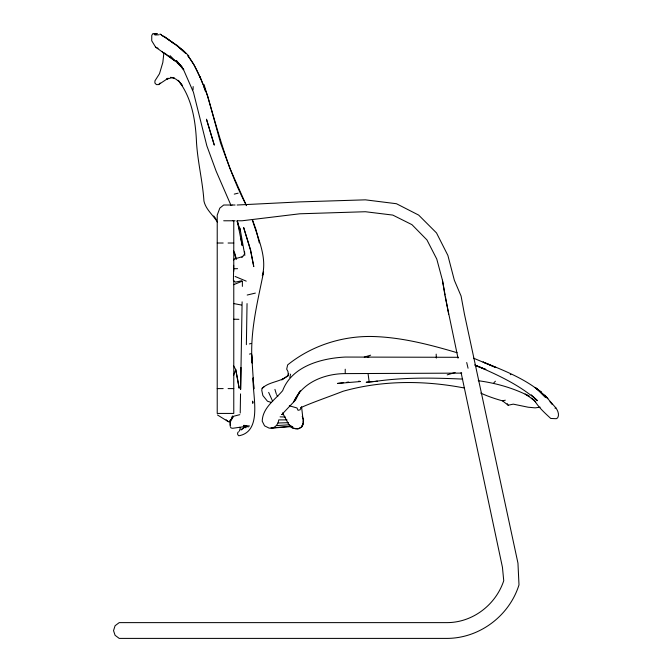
<?xml version="1.0" encoding="UTF-8"?>
<svg xmlns="http://www.w3.org/2000/svg" width="672" height="672" viewBox="0 0 672 672"><rect width="100%" height="100%" fill="white"/><g stroke="black" fill="none" stroke-linecap="round" stroke-linejoin="round"><path stroke-width="1.01" d="M230.261 420.311L230.202 425.552L230.236 422.36M233.68 266.171L233.402 280.484L235.41 282.122L241.769 280.736M233.688 265.768L233.688 265.339M240.223 413.02L240.534 393.901M240.962 367.458L240.626 389.441L242.113 301.846M246.372 344.669L247.044 303.593M193.032 89.863L193.158 86.579M289.876 377.614L290.514 374.136M457.128 352.724C429.097 344.425 400.445 336.991 371.045 336.47C341.065 336.193 311.035 346.03 287.658 364.896L286.684 369.13L287.96 371.507L288.296 374.354L288.674 373.422L287.389 376.454L288.128 375.547C280.703 382.133 269.304 381.427 262.139 388.307L261.752 390.239L262.87 395.564L267.473 401.226L271.446 402.486M303.08 422.218L303.593 419.891L302.215 416.363M292.732 426.493L271.009 428.165C275.377 427.946 278.351 424.015 278.771 419.891L287.045 419.891M239.333 431.164L240.248 428.299L239.828 427.291M233.755 259.98L234.032 259.115L242.852 256.528M233.587 375.472L235.712 369.575L233.73 366.03M245.801 427.846L246.246 426.728L243.835 425.368L249.581 426.023M300.98 407.677L300.124 409.794L298.057 410.306L296.982 407.98L289.321 405.762M303.4 422.705L301.61 427.048L298.108 428.828L292.606 428.165L290.111 426.443M301.61 427.048L303.391 422.73L301.56 406.72M303.391 422.772C303.064 427.854 297.688 430.231 293.387 428.173L288.8 424.561L282.593 412.868M231.672 417.631L232.512 415.951M300.317 390.718L295.579 399.983L282.131 414.204M217.484 414.977L228.346 421.705L230.412 421.705L233.26 416.531L229.379 421.705M299.771 391.448L293.765 401.789C302.476 382.175 324.979 373.666 345.223 373.607L461.74 373.12M238.426 431.743L237.577 433.07L237.72 434.633L238.778 435.792C263.248 431.474 252.084 394.22 253.142 377.849L253.873 388.903L251.656 354.539M241.903 257.393L244.768 253.806L244.499 251.404M159.104 84.067L160.112 83.009M493.836 382.83L495.407 381.217M262.139 388.307L264.029 386.87M282.929 379.042L281.702 379.873L288.128 375.547M300.821 407.593C314.63 401.587 328.944 396.799 342.955 391.297C382.276 380.15 424.528 380.293 464.411 388.021M233.612 284.684L241.87 281.35M554.996 408.19L555.878 407.904C557.836 410.634 559.591 414.691 557.659 417.85L556.256 418.698L550.754 418.463C544.799 412.944 538.625 407.459 534.5 400.47M364.274 357.092L370.633 355.186M447.199 374.858L455.137 372.506M233.167 416.371L239.828 414.666M234.259 194.116L238.132 193.175M249.396 343.93L251.168 343.501M249.48 354.102L251.37 353.64M480.749 393.086C487.847 396.354 495.163 398.815 502.555 400.865L505.31 400.193M154.073 34.432L157.29 33.667L152.88 33.6L151.763 35.406L151.729 40.774L155.644 47.174L174.947 60.917L164.388 52.903M247.187 295.033L255.36 293.101M502.555 400.865L508.183 405.233L513.257 404.141L528.192 407.224L535.181 407.862L540.145 407.19M510.283 374.632L510.871 374.548M368.222 382.074L366.215 382.267L377.286 381.2L370.238 381.881M343.61 382.679L337.436 383.452L360.368 381.553L358.806 381.1M346.702 382.292L348.76 382.032M376.925 381.175C405.325 377.202 434.104 377.815 462.68 379.092M291.698 426.166L269.203 428.165L264.55 425.838L262.223 421.184C262.584 407.837 274.823 399.924 282.652 390.676C291.866 366.148 321.485 358.235 345.223 357.059L458.396 357.302M276.444 425.586L289.624 424.78M154.904 35.003L159.071 34.801M277.99 422.999L288.448 422.671M367.004 356.966L368.92 356.908M233.545 268.75L237.577 268.674M232.226 205.01L223.692 205.01L219.811 208.11L217.224 215.09L217.224 413.431L233.772 413.431L233.772 280.728M232.478 205.01L235.066 205.01M237.14 205.01L299.712 201.902L365.4 199.836L396.43 203.717L418.664 215.09L436.506 232.932L447.888 255.436L454.348 280.258L461.076 296.033L464.436 314.135L517.961 563.153L518.994 584.875C509.393 615.72 479.766 638.131 447.367 638.4L119.221 638.4L115.08 635.3L113.534 630.638L115.08 625.733L119.221 622.625L447.367 622.625C472.878 622.44 495.802 604.75 503.74 580.734L502.446 567.286L461.076 372.548M223.692 220.777L232.226 220.777M232.478 220.777L235.066 220.777M237.14 220.777L242.046 220.777L299.712 213.797L365.4 211.73L392.809 215.09L411.944 224.658L426.938 239.912L436.766 259.056L442.453 280.258L445.124 295.042M217.224 243.02L223.171 243.02M228.085 243.02L233.772 243.02M217.224 388.601L223.171 388.601M228.085 388.601L233.772 388.601M233.713 319.225L238.904 319.309M280.081 416.858L285.306 417.018M281.509 414.515L283.534 414.641M478.229 380.713C495.869 383.065 513.248 387.988 529.124 396.11L525.134 394.12L534.458 400.235M233.722 303.568L241.483 305.038M159.886 34.129L161.356 34.6M245.078 425.905L248.388 426.955M475.65 365.568L485.864 369.482L475.558 365.316M473.6 358.193L495.877 367.542L483.067 362.015C505.873 371.272 530.326 380.604 547.873 398.538L544.681 395.136L555.878 407.904M235.074 276.461L246.221 281.14M474.575 364.955C496.717 374.396 519.305 384.678 537.474 400.688L531.3 394.85M155.644 47.174L158.054 48.325M161.784 35.305L177.248 45.452L185.825 53.416L179.214 47.729M251.639 354.53L252.286 363.09M164.002 36.33L183.347 50.476L188.874 56.003M243.835 425.368L246.246 426.728M160.608 34.289L162.347 35.834M162.918 35.935L164.976 37.145M244.062 426.224L244.608 426.586L232.697 428.291L231.084 427.988L230.185 426.544M166.513 38.136L173.796 43.495M531.292 398.261L535.727 401.864M226.136 419.79L228.346 421.705M545 396.396L546.344 397.572M177.971 63.202L182.364 67.67M169.999 55.6L183.733 69.325M535.895 388.013L545.168 397.236M182.288 67.452L176.324 60.522L182.221 67.645M549.956 401.722L552.35 404.603M183.7 69.409L179.416 64.176L183.96 70.636L193.452 92.274L206.842 145.807L216.132 171.15L231.059 205.531M162.128 51.584L163.792 53.693L162.834 62.446L159.491 73.727L154.946 80.85L154.888 83.034L156.416 84.605L158.6 84.596L168.21 78.204L166.471 79.237L172.242 77.591L170.562 77.347L174.317 78.086L172.78 77.75L175.829 79.086L179.273 81.682L182.406 85.63L178.206 80.304C191.898 97.726 195.577 120.599 196.493 142.162C197.677 161.96 202.65 181.272 203.944 201.046C205.817 209.588 213.2 215.023 217.468 222.264M276.545 394.733L277.813 396.379M551.166 402.553L551.653 403.25M213.746 215.93L214.83 217.51M215.015 217.736L216.115 219.358M272.656 401.327L268.666 392.372M507.226 403.662L508.183 405.233M246.523 205.674C226.22 167.244 216.67 125.622 204.028 84.538M200.416 78.028L193.939 64.714L187.866 55.709C193.225 62.622 197.266 70.459 200.558 78.532M199.853 76.297L207.715 96.054L220.559 142.976L229.782 168.084L246.154 205.01M233.612 250.925L236.032 258.838M200.71 78.7L202.944 84.294M252.386 220.055C257.695 237.644 267.322 257.006 262.34 275.688L263.6 271.933C257.611 301.904 249.69 332.119 252.151 363.023M236.947 221.088L240.551 230.824M252.403 219.652L256.024 229.648L259.3 242.945M203.851 86.864L205.523 91.585M234.402 252.143L235.511 255.629M274.924 389.382L276.268 393.834M468.056 368.231L466.712 362.536M237.325 221.138L242.164 245.515L241.004 238.736M237.779 222.34L239.274 229.295M442.453 280.258L445.04 296.033L458.027 358.201M235.704 256.553L236.275 259.342M239.938 228.052L244.843 255.402M445.486 297.032L448.661 314.135M368.046 373.59L369.222 382.267M436.178 354.136L436.321 358.109M242.374 281.224L242.374 286.39M345.223 369.214L345.223 372.834M233.772 221.038L233.772 271.295M230.412 419.639L230.412 421.705M252.832 402.049L252.781 403.309L252.58 401.142L252.832 402.049M245.406 426.527L241.08 429.845L245.406 426.527M245.524 426.636L244.952 426.476L245.524 426.636M540.464 391.457L534.988 387.458L541.456 392.28L540.464 391.457M214.242 144.942L206.497 119.288L214.242 144.942M250.58 249.925L243.659 227.581L250.438 249.959L253.772 266.616L250.58 249.925M237.359 377.84L235.712 369.575L239.156 388.256L237.359 377.84"/></g></svg>
